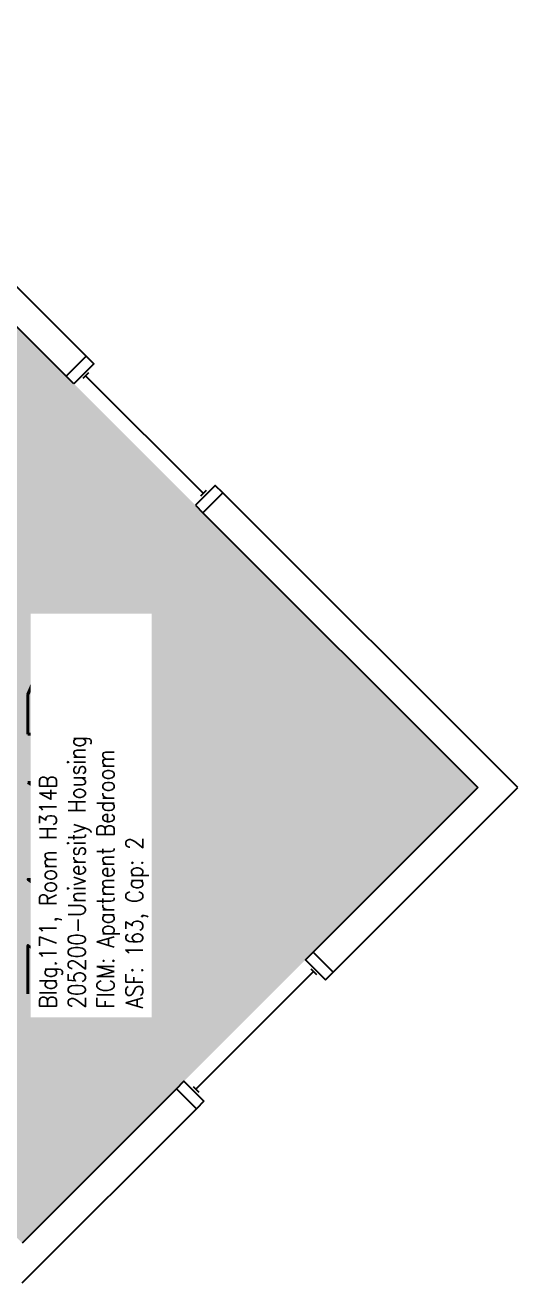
# Model space of a CAD drawing. Header units: inches. Extents: x -105 to 3698, y -798 to 1624.
# Drawn here: x 2674.6 to 2766.3, y -619.6 to -385.3 of the extents above; entities that cross this region are included whole.
import ezdxf
from ezdxf.enums import TextEntityAlignment as Align

# ---------------------------------------------------------------- set-up
doc = ezdxf.new("R2010")
doc.units = ezdxf.units.IN
doc.header["$LTSCALE"] = 96
doc.header["$MEASUREMENT"] = 0
for name, color, linetype in [('A-GLAZ', 1, 'Continuous'), ('A-IDEN-VNUM', 4, 'Continuous'), ('A-WALL', 5, 'Continuous'), ('Rooms-Category-Color', 7, 'Continuous'), ('Rooms-College-Color', 7, 'Continuous'), ('Rooms-Department-Color', 7, 'Continuous'), ('Rooms-Division-Color', 7, 'Continuous'), ('Rooms-Information', 7, 'Continuous')]:
    doc.layers.add(name, color=color, linetype=linetype)
doc.styles.add('ROOMVNUMBER', font='simplex.shx', dxfattribs={"width": 0.85})

msp = doc.modelspace()

# ---------------------------------------------------------------- hatches: boundary and pattern name
at = {"layer": 'Rooms-Category-Color', "true_color": 0x728ef3}
msp.add_hatch(color=171, dxfattribs=at).paths.add_polyline_path([(2620.27, -388.74), (2535.94, -473.6), (2674.01, -612.19), (2758.86, -527.33)])
at = {"layer": 'Rooms-College-Color', "true_color": 0xadadad}
msp.add_hatch(color=253, dxfattribs=at).paths.add_polyline_path([(2620.27, -388.74), (2535.94, -473.6), (2674.01, -612.19), (2758.86, -527.33)])
at = {"layer": 'Rooms-Department-Color', "true_color": 0x604aed}
msp.add_hatch(color=173, dxfattribs=at).paths.add_polyline_path([(2620.27, -388.74), (2535.94, -473.6), (2674.01, -612.19), (2758.86, -527.33)])
at = {"layer": 'Rooms-Division-Color', "true_color": 0x604aed}
msp.add_hatch(color=173, dxfattribs=at).paths.add_polyline_path([(2620.27, -388.74), (2535.94, -473.6), (2674.01, -612.19), (2758.86, -527.33)])

# ---------------------------------------------------------------- linework, layer by layer
at = {"layer": 'A-GLAZ'}
for p, q in [((2686.38, -450.08), (2685.32, -451.14)), ((2685.85, -450.61), (2707.77, -472.53)), ((2708.3, -472), (2707.24, -473.06)), ((2706.36, -583.55), (2728.28, -561.63)), ((2727.75, -561.1), (2728.81, -562.16)), ((2705.83, -583.02), (2706.89, -584.08))]:
    msp.add_line(p, q, dxfattribs=at)
for points in [[(2683.64, -452.12), (2682.23, -450.7), (2685.94, -446.99), (2687.36, -448.4)], [(2706.27, -474.74), (2707.68, -476.16), (2711.4, -472.44), (2709.98, -471.03)], [(2730.49, -563.13), (2731.9, -561.72), (2728.19, -558), (2726.78, -559.42)], [(2707.86, -585.76), (2706.45, -587.17), (2702.74, -583.46), (2704.15, -582.05)]]:
    msp.add_lwpolyline(points, close=True, dxfattribs=at)
at = {"layer": 'A-WALL'}
for p, q in [((2685.94, -446.99), (2624.25, -385.29)), ((2620.27, -388.74), (2682.23, -450.7)), ((2682.23, -450.7), (2685.94, -446.99)), ((2711.4, -472.44), (2707.68, -476.16)), ((2766.29, -527.33), (2711.4, -472.44)), ((2707.68, -476.16), (2758.86, -527.33)), ((2758.86, -527.33), (2728.19, -558)), ((2731.9, -561.72), (2766.29, -527.33)), ((2728.19, -558), (2731.9, -561.72)), ((2702.74, -583.46), (2674.01, -612.19)), ((2706.45, -587.17), (2702.74, -583.46)), ((2674.01, -619.61), (2706.45, -587.17))]:
    msp.add_line(p, q, dxfattribs=at)

# ---------------------------------------------------------------- texts
at = {"layer": 'A-IDEN-VNUM', "style": 'ROOMVNUMBER', "width": 0.85}
msp.add_text('314B', height=22.5, rotation=90, dxfattribs=at).set_placement((2686.34, -536.65), align=Align.MIDDLE_CENTER)

# ---------------------------------------------------------------- next in the draw order: texts
at = {"layer": 'Rooms-Information', "insert": (2697.59, -568.52), "char_height": 3.2143, "width": 72, "attachment_point": 7, "rotation": 90, "style": 'ROOMVNUMBER', "bg_fill": 3, "box_fill_scale": 1.5, "bg_fill_color": 256, "bg_fill_true_color": 13158600, "bg_fill_transparency": 0}
msp.add_mtext('Bldg.171, Room H314B^M^J205200-University Housing^M^JFICM: Apartment Bedroom^M^JASF: 163, Cap: 2', dxfattribs=at)

doc.saveas('drawing.dxf')
